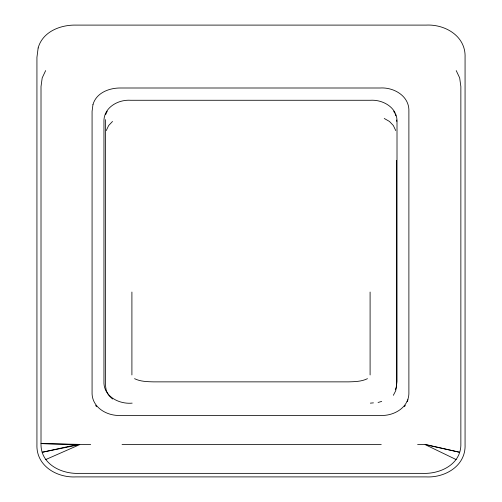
<?xml version="1.0" encoding="UTF-8"?>
<svg xmlns="http://www.w3.org/2000/svg" width="502" height="502" viewBox="0 0 502 502"><rect width="100%" height="100%" fill="white"/><g stroke="black" fill="none" stroke-linecap="round" stroke-linejoin="round"><path stroke-width="0.75" d="M105.684 114.506L107.196 111.18M395.275 389.803L396.178 387.808L397.007 381.507L397.007 121.917C397.634 107.767 383.095 99.427 370.363 100.275L130.595 100.275C117.87 99.427 103.324 107.754 103.952 121.904L103.952 381.495C103.312 396.36 119.037 404.392 132.164 403.137M407.122 401.656L407.994 399.743M45.657 70.594L42.199 77.91L41.013 86.582L41.013 443.599C40.361 464.017 61.319 474.152 79.184 473.361L422.69 473.361C440.543 474.152 461.507 464.03 460.861 443.611L460.861 86.595L459.675 77.923L456.218 70.6M106.261 130.57L108.658 125.513L112.523 121.453M393.342 395.312L395.739 390.7L396.561 385.247L396.561 160.402M404.33 406.645L405.384 405.497M45.657 459.594L79.736 444.615L42.199 452.271L76.85 444.615L41.013 443.599L90.686 444.615M367.464 378.671C361.597 381.602 354.851 381.671 348.438 381.865L153.562 381.865C147.149 381.671 140.403 381.595 134.542 378.665M378.069 402.472L381.702 401.399M370.363 403.137L373.444 402.874M122.049 444.615L381.25 444.615M417.614 444.615L426.142 444.615L459.675 452.283L425.15 444.615L456.218 459.6M384.243 118.472L389.477 121.459L393.342 125.519L395.739 130.576M109.21 395.833L112.523 399.008M95.575 405.49L96.629 406.639M108.658 395.306L106.261 390.694L105.439 385.235L105.439 119.639M393.769 111.187L394.672 113.182M395.275 114.512L395.877 115.843M396.636 120.009L396.825 121.415M370.093 292.051L370.093 374.956M131.907 292.051L131.907 374.95M38.146 47.966L36.935 57.366L36.935 444.615C36.044 465.768 56.776 477.879 75.858 476.9L426.142 476.9C445.218 477.879 465.956 465.781 465.065 444.634L465.065 57.385C465.956 36.232 445.224 24.121 426.142 25.1L75.858 25.1C60.378 24.78 42.595 31.708 38.146 47.966M92.97 104.567L92.073 111.381L92.073 392.018C91.395 407.317 107.108 416.334 120.875 415.411L380.083 415.411C393.844 416.334 409.563 407.329 408.885 392.031L408.885 111.394C409.569 96.095 393.85 87.078 380.083 88.001L120.875 88.001C109.53 87.794 96.353 92.638 92.97 104.567"/></g></svg>
